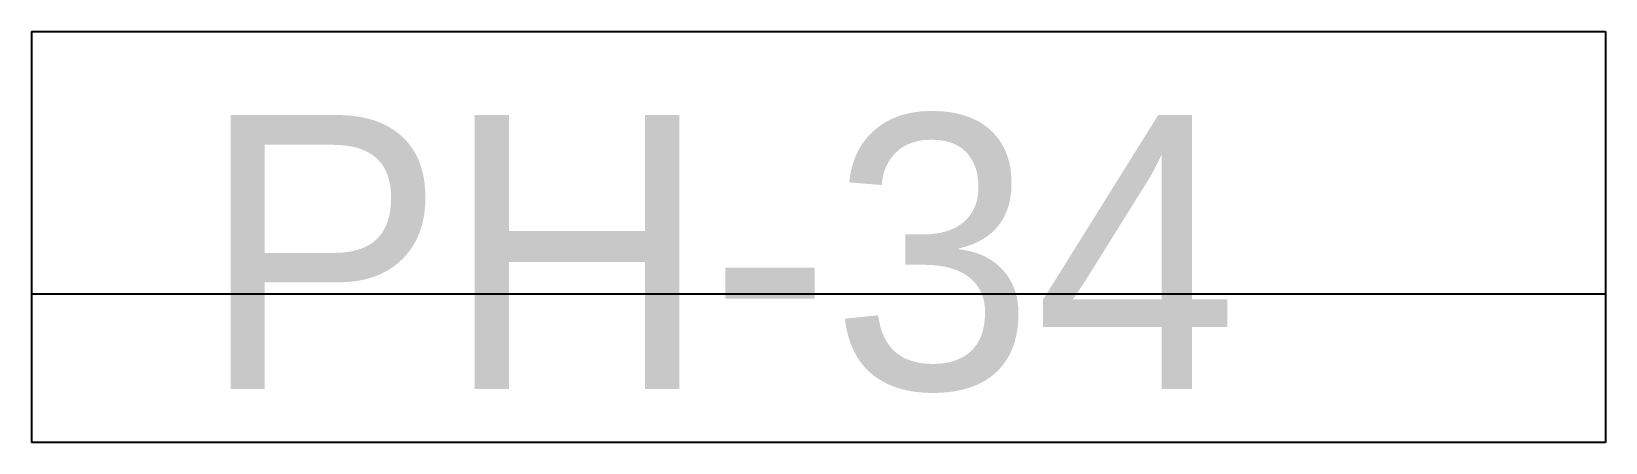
# Model space of a CAD drawing. Header units: inches. Extents: x -22.7 to 23.3, y -3.6 to 8.4.
import ezdxf

# ---------------------------------------------------------------- set-up
doc = ezdxf.new("R2010")
doc.units = ezdxf.units.IN
doc.header["$MEASUREMENT"] = 0

msp = doc.modelspace()

# ---------------------------------------------------------------- linework, layer by layer
at = {"color": 1}
for p, q in [((-22.69, 8.44), (-22.69, -1.56)), ((-22.69, 8.44), (23.31, 8.44)), ((23.31, 8.44), (23.31, -1.56)), ((23.31, 0.771), (-22.69, 0.771)), ((-22.69, -1.56), (-22.69, -3.56)), ((23.31, -1.56), (23.31, -3.56)), ((23.31, -3.56), (-22.69, -3.56))]:
    msp.add_line(p, q, dxfattribs=at)

# ---------------------------------------------------------------- texts
msp.add_text('PH-34', height=8).set_placement((-17.749, -1.999))

doc.saveas('drawing.dxf')
